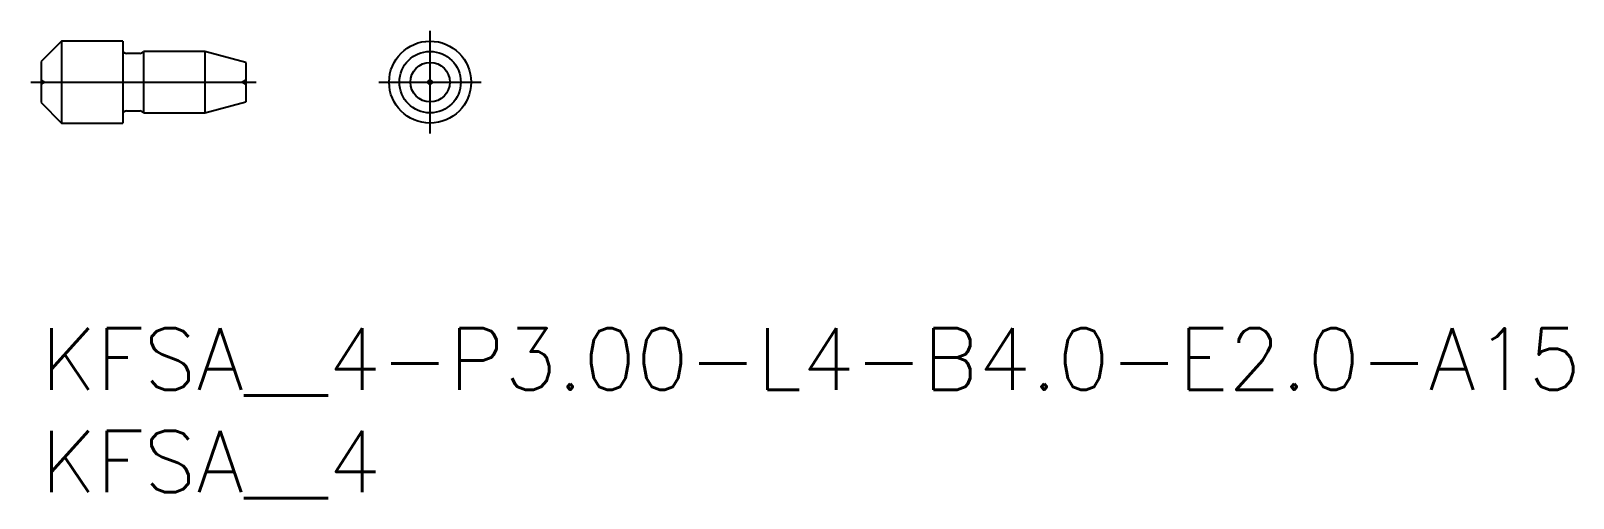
# Model space of a CAD drawing. Extents: x -0.5 to 74.8, y -8.3 to 14.5.
import ezdxf

# ---------------------------------------------------------------- set-up
doc = ezdxf.new("R2010")
doc.units = 0
doc.header["$LTSCALE"] = 0.5
doc.linetypes.add('CENTER', pattern=[50.8, 31.75, -6.35, 6.35, -6.35])
doc.linetypes.add('DASHED', pattern=[19.05, 12.7, -6.35])
for name, color, linetype in [('MSM_CENTER', 1, 'CENTER'), ('MSM_CONTINUOUS', 7, 'CONTINUOUS'), ('MSM_DASHED', 4, 'DASHED'), ('MSM_PART_NUMBER', 7, 'CONTINUOUS')]:
    doc.layers.add(name, color=color, linetype=linetype)
doc.styles.get("Standard").update_dxf_attribs({"font": 'txt.shx', "height": 0.5, "bigfont": 'bigfont.shx'})

# ---------------------------------------------------------------- blocks, each defined once
blk = doc.blocks.new('*U16')
at = {"layer": 'MSM_PART_NUMBER'}
blk.add_text('KFSA__4-P3.00-L4-B4.0-E2.0-A15', height=3, dxfattribs=at).set_placement((0, -3))
blk = doc.blocks.new('*U17')
at = {"layer": 'MSM_PART_NUMBER'}
blk.add_text('KFSA__4', height=3, dxfattribs=at).set_placement((0, -8))

msp = doc.modelspace()

# ---------------------------------------------------------------- linework, layer by layer
at = {"layer": 'MSM_CENTER'}
for p, q in [((19, 9.5), (19, 14.5)), ((-0.5, 12), (10.5, 12)), ((16.5, 12), (21.5, 12))]:
    msp.add_line(p, q, dxfattribs=at)
at = {"layer": 'MSM_CONTINUOUS'}
for p, q in [((1, 14), (0, 13)), ((4, 14), (1, 14)), ((1, 14), (1, 10)), ((4, 14), (4, 10)), ((0, 13), (0, 11)), ((4.827, 13.4), (4.173, 13.4)), ((8, 13.5), (5, 13.5)), ((5, 13.5), (5, 10.5)), ((10, 12.964), (8, 13.5)), ((8, 13.5), (8, 10.5)), ((10, 12.964), (10, 11.036)), ((0, 11), (1, 10)), ((4.173, 10.6), (4.827, 10.6)), ((8, 10.5), (10, 11.036)), ((1, 10), (4, 10)), ((5, 10.5), (8, 10.5))]:
    msp.add_line(p, q, dxfattribs=at)
for radius in [2, 1.5, 0.964, 0.1]:
    msp.add_circle((19, 12), radius, dxfattribs=at)
for centre, start, end in [((4.173, 13.6), 210, 270), ((4.827, 13.6), 270, 330), ((4.173, 10.4), 90, 150), ((4.827, 10.4), 30, 90)]:
    msp.add_arc(centre, 0.2, start, end, dxfattribs=at)
at = {"layer": 'MSM_DASHED'}
for p, q in [((0, 12.1), (0.173, 12)), ((10, 12.1), (9.827, 12)), ((0.173, 12), (0, 11.9)), ((9.827, 12), (10, 11.9))]:
    msp.add_line(p, q, dxfattribs=at)

# ---------------------------------------------------------------- block references
at = {"layer": 'MSM_CONTINUOUS'}
for name in ['*U16', '*U17']:
    msp.add_blockref(name, (0, 0), dxfattribs=at)

doc.saveas('drawing.dxf')
